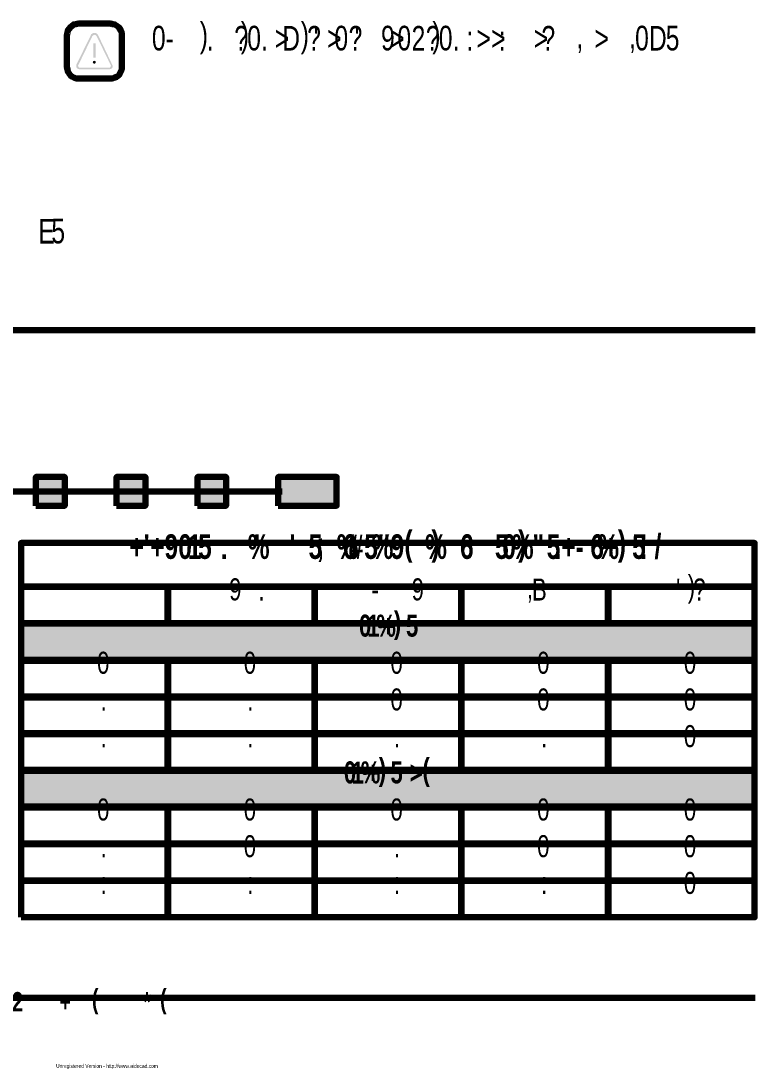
# Model space of a CAD drawing. Header units: inches. Extents: x 19 to 378, y -1 to 556.
# Drawn here: x 188.9 to 378, y -0.7 to 269.1 of the extents above; entities that cross this region are included whole.
import ezdxf

# ---------------------------------------------------------------- set-up
doc = ezdxf.new("R2010")
doc.units = ezdxf.units.IN
for name, color, linetype, lineweight in [('H', 7, 'CONTINUOUS', 100), ('P', 250, 'CONTINUOUS', 100), ('Text', 250, 'CONTINUOUS', 100)]:
    doc.layers.add(name, color=color, linetype=linetype, lineweight=lineweight)
doc.styles.get("Standard").update_dxf_attribs({"font": 'txt', "width": 0.75})

msp = doc.modelspace()

# ---------------------------------------------------------------- hatches: boundary and pattern name
at = {"layer": 'H', "linetype": 'CONTINUOUS'}
for points in [[(210.22, 257.11), (211.78, 257.11), (212, 257.22), (212.11, 257.56), (212.11, 257.67), (208.44, 265.22), (208.22, 265.44), (207.89, 265.56), (207.56, 265.44), (207.33, 265.22), (203.67, 257.67), (203.67, 257.56), (203.78, 257.22), (204, 257.11), (210.22, 257.11), (210.22, 256.67), (204, 256.67), (203.67, 256.78), (203.44, 256.89), (203.22, 257.22), (203.22, 257.56), (203.22, 257.89), (206.89, 265.33), (207, 265.67), (207.33, 265.89), (207.56, 266), (207.89, 266), (208.22, 266), (208.44, 265.89), (208.67, 265.67), (208.89, 265.33), (212.44, 257.89), (212.56, 257.56), (212.56, 257.22), (212.33, 256.89), (212.11, 256.78), (211.78, 256.67), (210.22, 256.67)], [(207.56, 259.67), (208.22, 259.67), (208.22, 263.33), (207.56, 263.33)], [(207.89, 258.11), (208.11, 258.22), (208.22, 258.56), (208.11, 258.78), (207.89, 258.89), (207.56, 258.78), (207.44, 258.56), (207.56, 258.22)], [(192.78, 144.33), (200.22, 144.33), (200.22, 151.78), (192.78, 151.78)], [(213.56, 144.33), (221, 144.33), (221, 151.78), (213.56, 151.78)], [(234.44, 144.33), (241.78, 144.33), (241.78, 151.78), (234.44, 151.78)], [(255.22, 144.33), (270.22, 144.33), (270.22, 151.78), (255.22, 151.78)], [(189, 104.67), (377.89, 104.67), (377.89, 114), (189, 114)], [(189, 66.89), (377.89, 66.89), (377.89, 76.11), (189, 76.11)]]:
    msp.add_hatch(color=0, dxfattribs=at).paths.add_polyline_path(points)

# ---------------------------------------------------------------- linework, layer by layer
at = {"layer": 'P', "color": 0, "linetype": 'CONTINUOUS'}
for points in [[(212, 254.33), (212.56, 254.33), (213.11, 254.56), (213.67, 254.78), (214.11, 255.11), (214.44, 255.56), (214.67, 256.11), (214.89, 256.67), (214.89, 257.22), (214.89, 265.44), (214.89, 266.11), (214.67, 266.67), (214.44, 267.11), (214.11, 267.56), (213.67, 267.89), (213.11, 268.22), (212.56, 268.33), (212, 268.44), (203.78, 268.44), (203.11, 268.33), (202.56, 268.22), (202.11, 267.89), (201.67, 267.56), (201.33, 267.11), (201, 266.67), (200.89, 266.11), (200.78, 265.44), (200.78, 257.22), (200.89, 256.67), (201, 256.11), (201.33, 255.56), (201.67, 255.11), (202.11, 254.78), (202.56, 254.56), (203.11, 254.33), (203.78, 254.33), (212, 254.33)], [(18.89, 189.56), (378, 189.56)], [(192.78, 144.33), (200.22, 144.33), (200.22, 151.78), (192.78, 151.78), (192.78, 144.33)], [(213.56, 144.33), (221, 144.33), (221, 151.78), (213.56, 151.78), (213.56, 144.33)], [(234.44, 144.33), (241.78, 144.33), (241.78, 151.78), (234.44, 151.78), (234.44, 144.33)], [(255.22, 144.33), (270.22, 144.33), (270.22, 151.78), (255.22, 151.78), (255.22, 144.33)], [(67.11, 148), (256.22, 148)], [(189, 123.56), (377.89, 123.56), (377.89, 134.78), (189, 134.78), (189, 123.56)], [(189, 114.11), (226.67, 114.11), (226.67, 123.44), (189, 123.44), (189, 114.11)], [(226.89, 114.11), (264.56, 114.11), (264.56, 123.44), (226.89, 123.44), (226.89, 114.11)], [(264.67, 114.11), (302.33, 114.11), (302.33, 123.44), (264.67, 123.44), (264.67, 114.11)], [(302.44, 114.11), (340.11, 114.11), (340.11, 123.44), (302.44, 123.44), (302.44, 114.11)], [(340.22, 114.11), (377.89, 114.11), (377.89, 123.44), (340.22, 123.44), (340.22, 114.11)], [(189, 104.67), (377.89, 104.67), (377.89, 114), (189, 114), (189, 104.67)], [(189, 95.22), (226.67, 95.22), (226.67, 104.44), (189, 104.44), (189, 95.22)], [(226.89, 95.22), (264.56, 95.22), (264.56, 104.44), (226.89, 104.44), (226.89, 95.22)], [(264.67, 95.22), (302.33, 95.22), (302.33, 104.44), (264.67, 104.44), (264.67, 95.22)], [(302.44, 95.22), (340.11, 95.22), (340.11, 104.44), (302.44, 104.44), (302.44, 95.22)], [(340.22, 95.22), (377.89, 95.22), (377.89, 104.44), (340.22, 104.44), (340.22, 95.22)], [(189, 85.78), (226.67, 85.78), (226.67, 95), (189, 95), (189, 85.78)], [(226.89, 85.78), (264.56, 85.78), (264.56, 95), (226.89, 95), (226.89, 85.78)], [(264.67, 85.78), (302.33, 85.78), (302.33, 95), (264.67, 95), (264.67, 85.78)], [(302.44, 85.78), (340.11, 85.78), (340.11, 95), (302.44, 95), (302.44, 85.78)], [(340.22, 85.78), (377.89, 85.78), (377.89, 95), (340.22, 95), (340.22, 85.78)], [(189, 76.33), (226.67, 76.33), (226.67, 85.56), (189, 85.56), (189, 76.33)], [(226.89, 76.33), (264.56, 76.33), (264.56, 85.56), (226.89, 85.56), (226.89, 76.33)], [(264.67, 76.33), (302.33, 76.33), (302.33, 85.56), (264.67, 85.56), (264.67, 76.33)], [(302.44, 76.33), (340.11, 76.33), (340.11, 85.56), (302.44, 85.56), (302.44, 76.33)], [(340.22, 76.33), (377.89, 76.33), (377.89, 85.56), (340.22, 85.56), (340.22, 76.33)], [(189, 66.89), (377.89, 66.89), (377.89, 76.11), (189, 76.11), (189, 66.89)], [(189, 57.44), (226.67, 57.44), (226.67, 66.67), (189, 66.67), (189, 57.44)], [(226.89, 57.44), (264.56, 57.44), (264.56, 66.67), (226.89, 66.67), (226.89, 57.44)], [(264.67, 57.44), (302.33, 57.44), (302.33, 66.67), (264.67, 66.67), (264.67, 57.44)], [(302.44, 57.44), (340.11, 57.44), (340.11, 66.67), (302.44, 66.67), (302.44, 57.44)], [(340.22, 57.44), (377.89, 57.44), (377.89, 66.67), (340.22, 66.67), (340.22, 57.44)], [(189, 47.89), (226.67, 47.89), (226.67, 57.22), (189, 57.22), (189, 47.89)], [(226.89, 47.89), (264.56, 47.89), (264.56, 57.22), (226.89, 57.22), (226.89, 47.89)], [(264.67, 47.89), (302.33, 47.89), (302.33, 57.22), (264.67, 57.22), (264.67, 47.89)], [(302.44, 47.89), (340.11, 47.89), (340.11, 57.22), (302.44, 57.22), (302.44, 47.89)], [(340.22, 47.89), (377.89, 47.89), (377.89, 57.22), (340.22, 57.22), (340.22, 47.89)], [(189, 38.44), (226.67, 38.44), (226.67, 47.78), (189, 47.78), (189, 38.44)], [(226.89, 38.44), (264.56, 38.44), (264.56, 47.78), (226.89, 47.78), (226.89, 38.44)], [(264.67, 38.44), (302.33, 38.44), (302.33, 47.78), (264.67, 47.78), (264.67, 38.44)], [(302.44, 38.44), (340.11, 38.44), (340.11, 47.78), (302.44, 47.78), (302.44, 38.44)], [(340.22, 38.44), (377.89, 38.44), (377.89, 47.78), (340.22, 47.78), (340.22, 38.44)], [(18.89, 17.67), (378, 17.67)]]:
    msp.add_lwpolyline(points, dxfattribs=at)

# ---------------------------------------------------------------- texts
at = {"layer": 'Text', "color": 0, "linetype": 'CONTINUOUS', "attachment_point": 4}
for s, insert, char_height, width in [('{\\fFutura|b0|i0|c1|p15;0}', (222.67, 264.67), 6.3333, 6.6667), ('{\\fFutura|b0|i0|c1|p15;)}', (235, 264.67), 6.3333, 6.6667), ('{\\fFutura|b0|i0|c1|p15;?}', (243.89, 264.67), 6.3333, 6.6667), ('{\\fFutura|b0|i0|c1|p15;)}', (245.56, 264.67), 6.3333, 6.6667), ('{\\fFutura|b0|i0|c1|p15;0}', (247.22, 264.67), 6.3333, 6.6667), ('{\\fFutura|b0|i0|c1|p15;D}', (256.22, 264.67), 6.3333, 6.6667), ('{\\fFutura|b0|i0|c1|p15;)}', (261, 264.67), 6.3333, 6.6667), ('{\\fFutura|b0|i0|c1|p15;?}', (262.67, 264.67), 6.3333, 6.6667), ("{\\fFutura|b0|i0|c1|p15;'}", (264.33, 264.67), 6.3333, 6.6667), ('{\\fFutura|b0|i0|c1|p15;0}', (269.67, 264.67), 6.3333, 6.6667), ('{\\fFutura|b0|i0|c1|p15;?}', (273.33, 264.67), 6.3333, 6.6667), ("{\\fFutura|b0|i0|c1|p15;'}", (274.89, 264.67), 6.3333, 6.6667), ('{\\fFutura|b0|i0|c1|p15;9}', (281.67, 264.67), 6.3333, 6.6667), ('{\\fFutura|b0|i0|c1|p15;0}', (285.89, 264.67), 6.3333, 6.6667), ('{\\fFutura|b0|i0|c1|p15;2}', (289.56, 264.67), 6.3333, 6.6667), ('{\\fFutura|b0|i0|c1|p15;?}', (293.22, 264.67), 6.3333, 6.6667), ('{\\fFutura|b0|i0|c1|p15;)}', (294.89, 264.67), 6.3333, 6.6667), ('{\\fFutura|b0|i0|c1|p15;0}', (296.56, 264.67), 6.3333, 6.6667), ('{\\fFutura|b0|i0|c1|p15;?}', (323, 264.67), 6.3333, 6.6667), ('{\\fFutura|b0|i0|c1|p15;0}', (347.11, 264.67), 6.3333, 6.6667), ('{\\fFutura|b0|i0|c1|p15;D}', (350.67, 264.67), 6.3333, 6.6667), ('{\\fFutura|b0|i0|c1|p15;5}', (355, 264.67), 6.3333, 6.6667), ('{\\fFutura|b0|i0|c1|p15;}', (218.22, 264.67), 6.3333, 6.6667), ('{\\fFutura|b0|i0|c1|p15;}', (231.33, 264.67), 6.3333, 6.6667), ('{\\fFutura|b0|i0|c1|p15;}', (240.22, 264.67), 6.3333, 6.6667), ('{\\fFutura|b0|i0|c1|p15;>}', (254.33, 264.67), 6.3333, 6.6667), ('{\\fFutura|b0|i0|c1|p15;>}', (267.78, 264.67), 6.3333, 6.6667), ('{\\fFutura|b0|i0|c1|p15; }', (278.44, 264.67), 6.3333, 6.6667), ('{\\fFutura|b0|i0|c1|p15;>}', (284, 264.67), 6.3333, 6.6667), ('{\\fFutura|b0|i0|c1|p15;:}', (303.67, 264.67), 6.3333, 6.6667), ('{\\fFutura|b0|i0|c1|p15;>}', (306.22, 264.67), 6.3333, 6.6667), ('{\\fFutura|b0|i0|c1|p15;}', (308.11, 264.67), 6.3333, 6.6667), ('{\\fFutura|b0|i0|c1|p15;>}', (310, 264.67), 6.3333, 6.6667), ('{\\fFutura|b0|i0|c1|p15;:}', (312, 264.67), 6.3333, 6.6667), ('{\\fFutura|b0|i0|c1|p15; }', (314.56, 264.67), 6.3333, 6.6667), ('{\\fFutura|b0|i0|c1|p15; }', (317.78, 264.67), 6.3333, 6.6667), ('{\\fFutura|b0|i0|c1|p15;>}', (321, 264.67), 6.3333, 6.6667), ('{\\fFutura|b0|i0|c1|p15;}', (324.56, 264.67), 6.3333, 6.6667), ('{\\fFutura|b0|i0|c1|p15;}', (328.22, 264.67), 6.3333, 6.6667), ('{\\fFutura|b0|i0|c1|p15; }', (333.44, 264.67), 6.3333, 6.6667), ('{\\fFutura|b0|i0|c1|p15;>}', (336.67, 264.67), 6.3333, 6.6667), ('{\\fFutura|b0|i0|c1|p15;}', (338.67, 264.67), 6.3333, 6.6667), ('{\\fFutura|b0|i0|c1|p15; }', (342.33, 264.67), 6.3333, 6.6667), ('{\\fFutura|b0|i0|c1|p15;-}', (226.22, 264.67), 6.3333, 6.6667), ('{\\fFutura|b0|i0|c1|p15;.}', (236.78, 264.67), 6.3333, 6.6667), ('{\\fFutura|b0|i0|c1|p15;.}', (250.78, 264.67), 6.3333, 6.6667), ('{\\fFutura|b0|i0|c1|p15;.}', (300.11, 264.67), 6.3333, 6.6667), ('{\\fFutura|b0|i0|c1|p15;,}', (332, 264.67), 6.3333, 6.6667), ('{\\fFutura|b0|i0|c1|p15;,}', (345.56, 264.67), 6.3333, 6.6667), ('{\\fFutura|b0|i0|c1|p15;E}', (193.44, 215), 6.3333, 6.6667), ('{\\fFutura|b0|i0|c1|p15;5}', (196.78, 215), 6.3333, 6.6667), ('{\\fFutura|b0|i0|c1|p15;}', (189.78, 215), 6.3333, 6.6667), ('{\\fFutura|b1|i0|c1|p15;(}', (287.67, 133.78), 6.3333, 6.6667), ('{\\fFutura|b1|i0|c1|p15;)}', (294.67, 133.78), 6.3333, 6.6667), ('{\\fFutura|b1|i0|c1|p15;)}', (317, 133.78), 6.3333, 6.6667), ('{\\fFutura|b1|i0|c1|p15;)}', (342.67, 133.78), 6.3333, 6.6667), ('{\\fFutura|b1|i0|c1|p15;+}', (216.89, 133.78), 6.3333, 6.6667), ("{\\fFutura|b1|i0|c1|p15;'}", (220.56, 133.78), 6.3333, 6.6667), ('{\\fFutura|b1|i0|c1|p15;+}', (222.22, 133.78), 6.3333, 6.6667), ('{\\fFutura|b1|i0|c1|p15;9}', (225.89, 133.78), 6.3333, 6.6667), ('{\\fFutura|b1|i0|c1|p15;0}', (229.44, 133.78), 6.3333, 6.6667), ('{\\fFutura|b1|i0|c1|p15;1}', (231.89, 133.78), 6.3333, 6.6667), ('{\\fFutura|b1|i0|c1|p15;5}', (234.56, 133.78), 6.3333, 6.6667), ('{\\fFutura|b1|i0|c1|p15;:}', (240.22, 133.78), 6.3333, 6.6667), ('{\\fFutura|b1|i0|c1|p15;%}', (247.33, 133.78), 6.3333, 6.6667), ("{\\fFutura|b1|i0|c1|p15;'}", (249, 133.78), 6.3333, 6.6667), ("{\\fFutura|b1|i0|c1|p15;'}", (258.11, 133.78), 6.3333, 6.6667), ('{\\fFutura|b1|i0|c1|p15;5}', (263, 133.78), 6.3333, 6.6667), ('{\\fFutura|b1|i0|c1|p15;;}', (265, 133.78), 6.3333, 6.6667), ('{\\fFutura|b1|i0|c1|p15;%}', (270.22, 133.78), 6.3333, 6.6667), ('{\\fFutura|b1|i0|c1|p15;6}', (271.89, 133.78), 6.3333, 6.6667), ('{\\fFutura|b1|i0|c1|p15;#}', (273.67, 133.78), 6.3333, 6.6667), ('{\\fFutura|b1|i0|c1|p15;5}', (277.33, 133.78), 6.3333, 6.6667), ('{\\fFutura|b1|i0|c1|p15;%}', (279.22, 133.78), 6.3333, 6.6667), ("{\\fFutura|b1|i0|c1|p15;'}", (280.89, 133.78), 6.3333, 6.6667), ("{\\fFutura|b1|i0|c1|p15;'}", (282.44, 133.78), 6.3333, 6.6667), ('{\\fFutura|b1|i0|c1|p15;9}', (284.11, 133.78), 6.3333, 6.6667), ('{\\fFutura|b1|i0|c1|p15;%}', (293, 133.78), 6.3333, 6.6667), ('{\\fFutura|b1|i0|c1|p15;6}', (302, 133.78), 6.3333, 6.6667), ('{\\fFutura|b1|i0|c1|p15;5}', (311, 133.78), 6.3333, 6.6667), ('{\\fFutura|b1|i0|c1|p15;0}', (312.89, 133.78), 6.3333, 6.6667), ('{\\fFutura|b1|i0|c1|p15;%}', (315.33, 133.78), 6.3333, 6.6667), ('{\\fFutura|b1|i0|c1|p15;"}', (320.67, 133.78), 6.3333, 6.6667), ('{\\fFutura|b1|i0|c1|p15;5}', (324.33, 133.78), 6.3333, 6.6667), ('{\\fFutura|b1|i0|c1|p15;+}', (328.11, 133.78), 6.3333, 6.6667), ('{\\fFutura|b1|i0|c1|p15;6}', (335.56, 133.78), 6.3333, 6.6667), ('{\\fFutura|b1|i0|c1|p15;%}', (337.33, 133.78), 6.3333, 6.6667), ('{\\fFutura|b1|i0|c1|p15;+}', (339, 133.78), 6.3333, 6.6667), ('{\\fFutura|b1|i0|c1|p15;5}', (346.33, 133.78), 6.3333, 6.6667), ('{\\fFutura|b1|i0|c1|p15;!}', (348.22, 133.78), 6.3333, 6.6667), ('{\\fFutura|b1|i0|c1|p15;/}', (352.11, 133.78), 6.3333, 6.6667), ('{\\fFutura|b1|i0|c1|p15;}', (212.89, 133.78), 6.3333, 6.6667), ('{\\fFutura|b1|i0|c1|p15;}', (236.56, 133.78), 6.3333, 6.6667), ('{\\fFutura|b1|i0|c1|p15;}', (243.56, 133.78), 6.3333, 6.6667), ('{\\fFutura|b1|i0|c1|p15;}', (250.56, 133.78), 6.3333, 6.6667), ('{\\fFutura|b1|i0|c1|p15;}', (254.33, 133.78), 6.3333, 6.6667), ('{\\fFutura|b1|i0|c1|p15;}', (259.67, 133.78), 6.3333, 6.6667), ('{\\fFutura|b1|i0|c1|p15;}', (298.33, 133.78), 6.3333, 6.6667), ('{\\fFutura|b1|i0|c1|p15;}', (303.89, 133.78), 6.3333, 6.6667), ('{\\fFutura|b1|i0|c1|p15;}', (307.22, 133.78), 6.3333, 6.6667), ('{\\fFutura|b1|i0|c1|p15;-}', (331.78, 133.78), 6.3333, 6.6667), ('{\\fFutura|b1|i0|c1|p15;.}', (326.33, 133.78), 6.3333, 6.6667), ('{\\fFutura|b0|i0|c1|p15;9}', (242.56, 122.78), 5.6667, 6), ('{\\fFutura|b0|i0|c1|p15;9}', (289.56, 122.78), 5.6667, 6), ('{\\fFutura|b0|i0|c1|p15;B}', (320.56, 122.78), 5.6667, 6), ("{\\fFutura|b0|i0|c1|p15;'}", (357.67, 122.78), 5.6667, 6), ('{\\fFutura|b0|i0|c1|p15;)}', (360.67, 122.78), 5.6667, 6), ('{\\fFutura|b0|i0|c1|p15;?}', (362.11, 122.78), 5.6667, 6), ('{\\fFutura|b0|i0|c1|p15;}', (203.33, 122.78), 5.6667, 6), ('{\\fFutura|b0|i0|c1|p15; }', (206.44, 122.78), 5.6667, 6), ('{\\fFutura|b0|i0|c1|p15;}', (209.22, 122.78), 5.6667, 6), ('{\\fFutura|b0|i0|c1|p15;}', (238.11, 122.78), 5.6667, 6), ('{\\fFutura|b0|i0|c1|p15; }', (244.56, 122.78), 5.6667, 6), ('{\\fFutura|b0|i0|c1|p15; }', (247.33, 122.78), 5.6667, 6), ('{\\fFutura|b0|i0|c1|p15;}', (275.22, 122.78), 5.6667, 6), ('{\\fFutura|b0|i0|c1|p15;-}', (279.22, 122.78), 5.6667, 6), ('{\\fFutura|b0|i0|c1|p15;}', (283.67, 122.78), 5.6667, 6), ('{\\fFutura|b0|i0|c1|p15; }', (286.78, 122.78), 5.6667, 6), ('{\\fFutura|b0|i0|c1|p15;}', (316.22, 122.78), 5.6667, 6), ('{\\fFutura|b0|i0|c1|p15; }', (323.44, 122.78), 5.6667, 6), ('{\\fFutura|b0|i0|c1|p15;}', (351.78, 122.78), 5.6667, 6), ('{\\fFutura|b0|i0|c1|p15; }', (363.44, 122.78), 5.6667, 6), ('{\\fFutura|b0|i0|c1|p15;.}', (250.11, 122.78), 5.6667, 6), ('{\\fFutura|b0|i0|c1|p15;,}', (319.22, 122.78), 5.6667, 6), ('{\\fFutura|b1|i0|c1|p15;0}', (276, 113.44), 5.6667, 6), ('{\\fFutura|b1|i0|c1|p15;1}', (278.11, 113.44), 5.6667, 6), ('{\\fFutura|b1|i0|c1|p15;%}', (280.44, 113.44), 5.6667, 6), ('{\\fFutura|b1|i0|c1|p15;)}', (285, 113.44), 5.6667, 6), ('{\\fFutura|b1|i0|c1|p15;5}', (288.11, 113.44), 5.6667, 6), ('{\\fFutura|b1|i0|c1|p15;}', (270, 113.44), 5.6667, 6), ('{\\fFutura|b1|i0|c1|p15;}', (273.11, 113.44), 5.6667, 6), ('{\\fFutura|b1|i0|c1|p15;+}', (281.89, 113.44), 5.6667, 6), ('{\\fFutura|b1|i0|c1|p15; }', (289.67, 113.44), 5.6667, 6), ('{\\fFutura|b1|i0|c1|p15;}', (293, 113.44), 5.6667, 6), ('{\\fFutura|b0|i0|c1|p15;0}', (208.56, 103.89), 5.6667, 6), ('{\\fFutura|b0|i0|c1|p15;0}', (246.33, 103.89), 5.6667, 6), ('{\\fFutura|b0|i0|c1|p15;0}', (284.11, 103.89), 5.6667, 6), ('{\\fFutura|b0|i0|c1|p15;0}', (321.89, 103.89), 5.6667, 6), ('{\\fFutura|b0|i0|c1|p15;0}', (359.67, 103.89), 5.6667, 6), ('{\\fFutura|b0|i0|c1|p15;}', (204, 103.89), 5.6667, 6), ('{\\fFutura|b0|i0|c1|p15;}', (241.89, 103.89), 5.6667, 6), ('{\\fFutura|b0|i0|c1|p15;}', (279.67, 103.89), 5.6667, 6), ('{\\fFutura|b0|i0|c1|p15;}', (317.44, 103.89), 5.6667, 6), ('{\\fFutura|b0|i0|c1|p15;}', (355.22, 103.89), 5.6667, 6), ('{\\fFutura|b0|i0|c1|p15;0}', (284.11, 94.44), 5.6667, 6), ('{\\fFutura|b0|i0|c1|p15;0}', (321.89, 94.44), 5.6667, 6), ('{\\fFutura|b0|i0|c1|p15;0}', (359.67, 94.44), 5.6667, 6), ('{\\fFutura|b0|i0|c1|p15;}', (204, 94.44), 5.6667, 6), ('{\\fFutura|b0|i0|c1|p15; }', (206.67, 94.44), 5.6667, 6), ('{\\fFutura|b0|i0|c1|p15;:}', (209.44, 94.44), 5.6667, 6), ('{\\fFutura|b0|i0|c1|p15;}', (241.78, 94.44), 5.6667, 6), ('{\\fFutura|b0|i0|c1|p15; }', (244.44, 94.44), 5.6667, 6), ('{\\fFutura|b0|i0|c1|p15;:}', (247.22, 94.44), 5.6667, 6), ('{\\fFutura|b0|i0|c1|p15;}', (279.67, 94.44), 5.6667, 6), ('{\\fFutura|b0|i0|c1|p15;}', (317.44, 94.44), 5.6667, 6), ('{\\fFutura|b0|i0|c1|p15;}', (355.22, 94.44), 5.6667, 6), ('{\\fFutura|b0|i0|c1|p15;:}', (209.44, 85), 5.6667, 6), ('{\\fFutura|b0|i0|c1|p15;:}', (247.22, 85), 5.6667, 6), ('{\\fFutura|b0|i0|c1|p15;:}', (285, 85), 5.6667, 6), ('{\\fFutura|b0|i0|c1|p15;:}', (322.89, 85), 5.6667, 6), ('{\\fFutura|b0|i0|c1|p15;0}', (359.67, 85), 5.6667, 6), ('{\\fFutura|b0|i0|c1|p15;}', (204, 85), 5.6667, 6), ('{\\fFutura|b0|i0|c1|p15; }', (206.67, 85), 5.6667, 6), ('{\\fFutura|b0|i0|c1|p15;}', (241.78, 85), 5.6667, 6), ('{\\fFutura|b0|i0|c1|p15; }', (244.44, 85), 5.6667, 6), ('{\\fFutura|b0|i0|c1|p15;}', (279.56, 85), 5.6667, 6), ('{\\fFutura|b0|i0|c1|p15; }', (282.22, 85), 5.6667, 6), ('{\\fFutura|b0|i0|c1|p15;}', (317.33, 85), 5.6667, 6), ('{\\fFutura|b0|i0|c1|p15; }', (320.11, 85), 5.6667, 6), ('{\\fFutura|b0|i0|c1|p15;}', (355.22, 85), 5.6667, 6), ('{\\fFutura|b1|i0|c1|p15;0}', (272.11, 75.67), 5.6667, 6), ('{\\fFutura|b1|i0|c1|p15;1}', (274.11, 75.67), 5.6667, 6), ('{\\fFutura|b1|i0|c1|p15;%}', (276.44, 75.67), 5.6667, 6), ('{\\fFutura|b1|i0|c1|p15;)}', (281.11, 75.67), 5.6667, 6), ('{\\fFutura|b1|i0|c1|p15;5}', (284.11, 75.67), 5.6667, 6), ('{\\fFutura|b1|i0|c1|p15;(}', (292.33, 75.67), 5.6667, 6), ('{\\fFutura|b1|i0|c1|p15;}', (266, 75.67), 5.6667, 6), ('{\\fFutura|b1|i0|c1|p15;}', (269.22, 75.67), 5.6667, 6), ('{\\fFutura|b1|i0|c1|p15;+}', (277.89, 75.67), 5.6667, 6), ('{\\fFutura|b1|i0|c1|p15; }', (285.78, 75.67), 5.6667, 6), ('{\\fFutura|b1|i0|c1|p15;>}', (289.11, 75.67), 5.6667, 6), ('{\\fFutura|b1|i0|c1|p15;}', (296.89, 75.67), 5.6667, 6), ('{\\fFutura|b0|i0|c1|p15;0}', (208.56, 66.11), 5.6667, 6), ('{\\fFutura|b0|i0|c1|p15;0}', (246.33, 66.11), 5.6667, 6), ('{\\fFutura|b0|i0|c1|p15;0}', (284.11, 66.11), 5.6667, 6), ('{\\fFutura|b0|i0|c1|p15;0}', (321.89, 66.11), 5.6667, 6), ('{\\fFutura|b0|i0|c1|p15;0}', (359.67, 66.11), 5.6667, 6), ('{\\fFutura|b0|i0|c1|p15;}', (204, 66.11), 5.6667, 6), ('{\\fFutura|b0|i0|c1|p15;}', (241.89, 66.11), 5.6667, 6), ('{\\fFutura|b0|i0|c1|p15;}', (279.67, 66.11), 5.6667, 6), ('{\\fFutura|b0|i0|c1|p15;}', (317.44, 66.11), 5.6667, 6), ('{\\fFutura|b0|i0|c1|p15;}', (355.22, 66.11), 5.6667, 6), ('{\\fFutura|b0|i0|c1|p15;0}', (246.33, 56.67), 5.6667, 6), ('{\\fFutura|b0|i0|c1|p15;0}', (321.89, 56.67), 5.6667, 6), ('{\\fFutura|b0|i0|c1|p15;0}', (359.67, 56.67), 5.6667, 6), ('{\\fFutura|b0|i0|c1|p15;}', (204, 56.67), 5.6667, 6), ('{\\fFutura|b0|i0|c1|p15; }', (206.67, 56.67), 5.6667, 6), ('{\\fFutura|b0|i0|c1|p15;:}', (209.44, 56.67), 5.6667, 6), ('{\\fFutura|b0|i0|c1|p15;}', (241.89, 56.67), 5.6667, 6), ('{\\fFutura|b0|i0|c1|p15;}', (279.56, 56.67), 5.6667, 6), ('{\\fFutura|b0|i0|c1|p15; }', (282.22, 56.67), 5.6667, 6), ('{\\fFutura|b0|i0|c1|p15;:}', (285, 56.67), 5.6667, 6), ('{\\fFutura|b0|i0|c1|p15;}', (317.44, 56.67), 5.6667, 6), ('{\\fFutura|b0|i0|c1|p15;}', (355.22, 56.67), 5.6667, 6), ('{\\fFutura|b0|i0|c1|p15;:}', (209.44, 47.22), 5.6667, 6), ('{\\fFutura|b0|i0|c1|p15;:}', (247.22, 47.22), 5.6667, 6), ('{\\fFutura|b0|i0|c1|p15;:}', (285, 47.22), 5.6667, 6), ('{\\fFutura|b0|i0|c1|p15;:}', (322.89, 47.22), 5.6667, 6), ('{\\fFutura|b0|i0|c1|p15;0}', (359.67, 47.22), 5.6667, 6), ('{\\fFutura|b0|i0|c1|p15;}', (204, 47.22), 5.6667, 6), ('{\\fFutura|b0|i0|c1|p15; }', (206.67, 47.22), 5.6667, 6), ('{\\fFutura|b0|i0|c1|p15;}', (241.78, 47.22), 5.6667, 6), ('{\\fFutura|b0|i0|c1|p15; }', (244.44, 47.22), 5.6667, 6), ('{\\fFutura|b0|i0|c1|p15;}', (279.56, 47.22), 5.6667, 6), ('{\\fFutura|b0|i0|c1|p15; }', (282.22, 47.22), 5.6667, 6), ('{\\fFutura|b0|i0|c1|p15;}', (317.33, 47.22), 5.6667, 6), ('{\\fFutura|b0|i0|c1|p15; }', (320.11, 47.22), 5.6667, 6), ('{\\fFutura|b0|i0|c1|p15;}', (355.22, 47.22), 5.6667, 6), ('{\\fSquare721BT|b1|i0|c1|p15;2}', (186.67, 16.67), 5, 5.3333), ('{\\fSquare721BT|b1|i0|c1|p15;(}', (207.22, 16.67), 5, 5.3333), ('{\\fSquare721BT|b1|i0|c1|p15;*}', (220.44, 16.67), 5, 5.3333), ('{\\fSquare721BT|b1|i0|c1|p15;(}', (224.78, 16.67), 5, 5.3333), ('{\\fSquare721BT|b1|i0|c1|p15;}', (192.22, 16.67), 5, 5.3333), ('{\\fSquare721BT|b1|i0|c1|p15;}', (194.78, 16.67), 5, 5.3333), ('{\\fSquare721BT|b1|i0|c1|p15;+}', (198.89, 16.67), 5, 5.3333), ('{\\fSquare721BT|b1|i0|c1|p15; }', (203.11, 16.67), 5, 5.3333), ('{\\fSquare721BT|b1|i0|c1|p15;}', (213.67, 16.67), 5, 5.3333), ('{\\fSquare721BT|b1|i0|c1|p15;}', (216.33, 16.67), 5, 5.3333), ('{\\fSquare721BT|b1|i0|c1|p15;}', (355, 16.67), 5, 5.3333), ('{\\fSquare721BT|b1|i0|c1|p15;}', (360.67, 16.67), 5, 5.3333), ('{\\fSquare721BT|b1|i0|c1|p15;}', (365.89, 16.67), 5, 5.3333), ('{\\fSquare721BT|b1|i0|c1|p15;}', (370.89, 16.67), 5, 5.3333)]:
    msp.add_mtext(s, dxfattribs=dict(at, insert=insert, char_height=char_height, width=width))
at = {"layer": 'Text', "color": 240, "insert": (198, 0), "char_height": 1, "width": 99, "attachment_point": 4}
msp.add_mtext('Unregistered Version - http://www.aidecad.com', dxfattribs=at)

doc.saveas('drawing.dxf')
